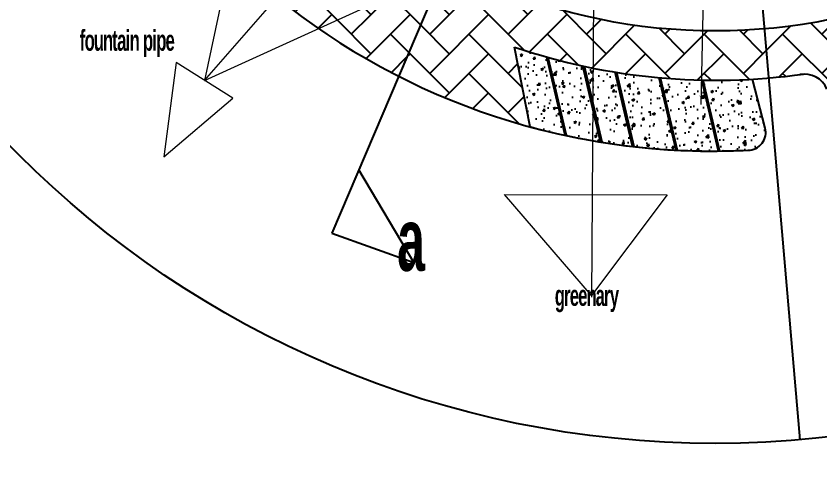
# Model space of a CAD drawing. Header units: inches. Extents: x -291016 to -124071, y 25078 to 137196.
# Drawn here: x -186100 to -184939, y 40618 to 41283 of the extents above; entities that cross this region are included whole.
import ezdxf

# ---------------------------------------------------------------- set-up
doc = ezdxf.new("R2010")
doc.units = ezdxf.units.IN
doc.header["$MEASUREMENT"] = 0
doc.layers.add('DOOR', color=112, linetype='Continuous', lineweight=20)
doc.layers.add('WALL SEC', color=7, linetype='Continuous', lineweight=50)
doc.dimstyles.new('50PEA1', dxfattribs={"dimscale": 0, "dimtxt": 12.5, "dimasz": 5, "dimexe": 5, "dimexo": 10, "dimgap": 5, "dimtad": 1, "dimdec": 0, "dimdsep": 46, "dimtxsty": 'Standard', "dimblk1": 'ARCHTICK', "dimblk2": 'ARCHTICK', "dimsah": 1, "dimcen": 2.5, "dimdle": 10, "dimclrd": 8, "dimclre": 8, "dimclrt": 7, "dimadec": 0, "dimazin": 0, "dimtfac": 1, "dimtdec": 0, "dimtix": 1, "dimtmove": 2, "dimatfit": 3, "dimldrblk": 'ARCHTICK', "dimfxl": 1, "dimtolj": 1, "dimtzin": 0, "dimlwd": 13, "dimlwe": 13, "dimarcsym": 0})
pattern_1 = [(50, (-217295, 2054.5), (35.863009, -3.137607), [3.75, -41.25]), (355, (-217295, 2054.5), (-6.937567, 37.609607), [3, -33]), (100.4514, (-217292.01, 2054.24), (28.92547, 34.471977), [3.18701, -35.057106]), (46.1842, (-217295, 2064.5), (53.362052, -8.27595), [5.625, -61.875]), (96.6356, (-217290.553, 2063.81), (46.733135, 48.705894), [4.780514, -52.58565]), (351.1842, (-217295, 2064.5), (46.7331, 48.70593), [4.5, -49.5]), (21, (-217290, 2062), (29.845353, -20.130945), [3.75, -41.25]), (326, (-217290, 2062), (12.165767, 36.257502), [3, -33]), (71.4514, (-217287.513, 2060.322), (42.011131, 16.126525), [3.18701, -35.057106]), (37.5, (-217295, 2054.5), (0.6079928, 16.6446927), [0, -32.6, 0, -33.5, 0, -33.125]), (7.5, (-217295, 2054.5), (13.153477, 19.7205856), [0, -19.1, 0, -31.85, 0, -12.625]), (327.5, (-217306.15, 2054.5), (26.6911218, -1.1277436), [0, -12.5, 0, -39, 0, -51.75]), (317.5, (-217311.15, 2054.5), (29.159308, 5.005249), [0, -16.25, 0, -25.9, 0, -36.75])]
pattern_2 = [(45, (-217295, 2054.5), (4e-15, 56.568542), [120, -40]), (135, (-217266.716, 2082.784), (4e-15, 56.568542), [120, -40])]

# ---------------------------------------------------------------- blocks, each defined once
blk = doc.blocks.new('_ArchTick')
at = {"color": 0, "const_width": 0.15}
blk.add_lwpolyline([(-0.5, -0.5), (0.5, 0.5)], dxfattribs=at)
blk = doc.blocks.new('*D268')
at = {"layer": 'Defpoints', "color": 0, "linetype": 'Continuous', "ltscale": 0.2, "transparency": 16777216}
for p in [(-185091.5, 42090.1), (-185111.9, 41165.3)]:
    blk.add_point(p, dxfattribs=at)
at = {"layer": 'DOOR', "color": 8, "lineweight": 13, "ltscale": 0.2, "transparency": 16777216}
blk.add_line((-185091.3, 42100.1), (-185112.2, 41155.3), dxfattribs=at)
at = {"layer": 'DOOR', "color": 8, "linetype": 'Continuous', "lineweight": 13, "ltscale": 0.2, "transparency": 16777216, "xscale": 5, "yscale": 5, "zscale": 5, "rotation": 268.7352641128984}
blk.add_blockref('_ArchTick', (-185111.9, 41165.3), dxfattribs=at)
at = {"layer": 'DOOR', "color": 7, "linetype": 'Continuous', "ltscale": 0.2, "transparency": 16777216, "insert": (-185123.5, 41629), "char_height": 12.5, "attachment_point": 5, "rotation": 88.7353}
blk.add_mtext('\\A1;R925', dxfattribs=at)

msp = doc.modelspace()

# ---------------------------------------------------------------- hatches: boundary and pattern name
h = msp.add_hatch()
h.set_pattern_fill('AR-HBONE', color=3, scale=10, style=0)
h.set_pattern_definition(pattern_2)
h.paths.add_polyline_path([(-184421.1206, 41489.6367), (-184388.4994, 41381.4048), (-184444.92, 41572.5376, -0.205755641), (-185020.5134, 41264.1794), (-185014.4056, 41193.307, 0.013998151), (-184964.2089, 41199.0002, -0.31420469), (-184930.2922, 41177.0535), (-184927.5884, 41166.5422, 0.038798268), (-184782.4602, 41204.4649), (-184785.2008, 41215.1194, -0.340783445), (-184762.0342, 41252.587, 0.116917925)])
h = msp.add_hatch()
h.set_pattern_fill('AR-HBONE', color=3, scale=10, style=0)
h.set_pattern_definition(pattern_2)
h.paths.add_polyline_path([(-185608.3285, 41442.4976), (-185724.0942, 41309.5555, 0.018761259), (-185663.9651, 41264.6789), (-185484.0353, 41346.5524), (-185479.3019, 41357.6782, -0.04678019)])
h = msp.add_hatch()
h.set_pattern_fill('AR-HBONE', color=3, scale=10, style=0)
h.set_pattern_definition(pattern_2)
h.paths.add_polyline_path([(-185267.1915, 41279.9988, -0.0654634), (-185470.1273, 41352.881), (-185484.0353, 41346.5524), (-185548.1514, 41195.8486, 0.050916541), (-185358.5183, 41122.9325), (-185380.984, 41237.9263, 0.032528981), (-185267.6972, 41207.5284)])
h = msp.add_hatch()
h.set_pattern_fill('AR-HBONE', color=3, scale=10, style=0)
h.set_pattern_definition(pattern_2)
h.paths.add_polyline_path([(-185484.0353, 41346.5524), (-185663.9651, 41264.6789, 0.033714349), (-185548.1514, 41195.8486)])
h = msp.add_hatch()
h.set_pattern_fill('AR-HBONE', color=3, scale=10, style=0)
h.set_pattern_definition(pattern_2)
h.paths.add_polyline_path([(-185020.5134, 41264.1794, -0.075146165), (-185267.1915, 41279.9988), (-185267.6972, 41207.5284, 0.070631711), (-185014.4056, 41193.307)])
h = msp.add_hatch()
h.set_pattern_fill('AR-CONC', color=3, scale=5, style=0)
h.set_pattern_definition(pattern_1)
h.paths.add_polyline_path([(-185267.6972, 41207.5183, -0.032617116), (-185380.984, 41237.9263), (-185358.5183, 41122.9325, 0.00027395), (-185357.4606, 41122.6457, 0.022808667), (-185268.4274, 41102.8646)])
h = msp.add_hatch()
h.set_pattern_fill('AR-CONC', color=3, scale=5, style=0)
h.set_pattern_definition(pattern_1)
h.paths.add_polyline_path([(-185037.5208, 41191.6375, -0.048426234), (-185211.791, 41198.1787, -0.015748613), (-185267.6972, 41207.5183), (-185268.4274, 41102.8646, 0.057115254), (-185041.0621, 41089.4551, 0.450501417), (-185019.3478, 41120.9884)])

# ---------------------------------------------------------------- linework, layer by layer
at = {"color": 3}
for p, q in [((-184711.4681, 43162.4579), (-185644.4681, 40969.4579)), ((-185358.5183, 41122.9325), (-185380.984, 41237.9263)), ((-185308.1665, 41110.7582), (-185334.5165, 41223.5404)), ((-185305.9749, 41110.1687), (-185332.3195, 41222.9276)), ((-185256.9196, 41101.1573), (-185282.4922, 41210.6121)), ((-185254.728, 41100.5678), (-185280.3293, 41210.1451)), ((-185210.7345, 41094.8453), (-185235.7083, 41201.737)), ((-185208.5429, 41094.2558), (-185233.574, 41201.3928)), ((-185148.0179, 41089.2723), (-185172.4248, 41193.7375)), ((-185145.8263, 41088.6828), (-185170.3271, 41193.5498)), ((-185087.0084, 41087.974), (-185110.9717, 41190.5404)), ((-185084.8168, 41087.3845), (-185108.844, 41190.2243)), ((-185019.3478, 41120.9884), (-185037.5436, 41191.7265)), ((-185019.3478, 41120.9884), (-185037.5436, 41191.7265)), ((-185526.4681, 40927.4579), (-185605.4792, 41061.1007)), ((-185644.4681, 40969.4579), (-185526.4681, 40927.4579))]:
    msp.add_line(p, q, dxfattribs=at)
at = {"color": 1}
msp.add_line((-185091.5207, 42088.1158), (-184969.4524, 40671.6892), dxfattribs=at)
at = {"color": 3}
msp.add_circle((-185091.5125, 42088.0213), 1421.582, dxfattribs=at)
msp.add_circle((-185091.5207, 42088.1158), 826.9905)
for centre, radius, start, end in [((-185096.2452, 42088.0743), 1000.1429, 296.7260256, 273.1627388), ((-185091.5207, 42088.1158), 1869.9568, 219.1166774, 240.3242598)]:
    msp.add_arc(centre, radius, start, end)
for centre, radius, start, end in [((-185090.9661, 42092.4671), 902.4137, 251.2535807, 278.0747334), ((-184962.9887, 41163.7049), 35.3164, 22.2080415, 100.6058565), ((-185096.2413, 42088.1174), 1000.1855, 254.8604543, 273.1625558), ((-185044.1525, 41114.8262), 25.5587, 269.1896069, 14.8993244)]:
    msp.add_arc(centre, radius, start, end, dxfattribs=at)
at = {"layer": 'DOOR', "color": 2, "linetype": 'Continuous', "ltscale": 0.2}
for p, q in [((-185724.4998, 41683.2065), (-185828.2808, 41189.9103)), ((-185828.2808, 41189.9103), (-185542.6951, 41517.8692)), ((-185828.2808, 41189.9103), (-185386.9998, 41390.7065)), ((-185266.6155, 41362.5567), (-185269.9998, 40877.5)), ((-185868.9998, 41215.5), (-185886.9998, 41079.8206)), ((-185787.5619, 41164.3206), (-185868.9998, 41215.5)), ((-185886.9998, 41079.8206), (-185787.5619, 41164.3206)), ((-185269.9859, 40879.493), (-185395.4998, 41025.5)), ((-185395.4998, 41025.5), (-185160.9956, 41024.641)), ((-185160.9956, 41024.641), (-185269.9859, 40879.493))]:
    msp.add_line(p, q, dxfattribs=at)

# ---------------------------------------------------------------- texts
at = {"layer": 'WALL SEC', "linetype": 'Continuous', "ltscale": 0.2, "attachment_point": 1}
for s, insert, char_height, width in [('{\\fTechnicBold|b0|i0|c2|p2;\\W0.7;\\T0.9;fountain pipe}', (-186008.4998, 41262.5865), 30, 257.58934), ('{\\fTechnicBold|b0|i0|c2|p2;\\W0.7;\\T0.9;a}', (-185550.5194, 41005.2067), 90, 772.768021), ('{\\fTechnicBold|b0|i0|c2|p2;\\W0.7;\\T0.9;greenary}', (-185322.9998, 40894.7018), 30, 257.58934)]:
    msp.add_mtext(s, dxfattribs=dict(at, insert=insert, char_height=char_height, width=width))

# ---------------------------------------------------------------- dimensions: what is measured, and where the dimension line sits
at = {"layer": 'DOOR', "color": 2, "linetype": 'Continuous', "ltscale": 0.2}
dim = msp.add_radius_dim(center=(-185091.5207, 42090.1064), mpoint=(-185111.9373, 41165.3317), dimstyle='50PEA1', override={"dimscale": 1}, dxfattribs=at)
dim.commit()
dim.dimension.update_dxf_attribs({"geometry": '*D268', "text_midpoint": (-185123.4998, 41629), "dimtype": 132})

doc.saveas('drawing.dxf')
